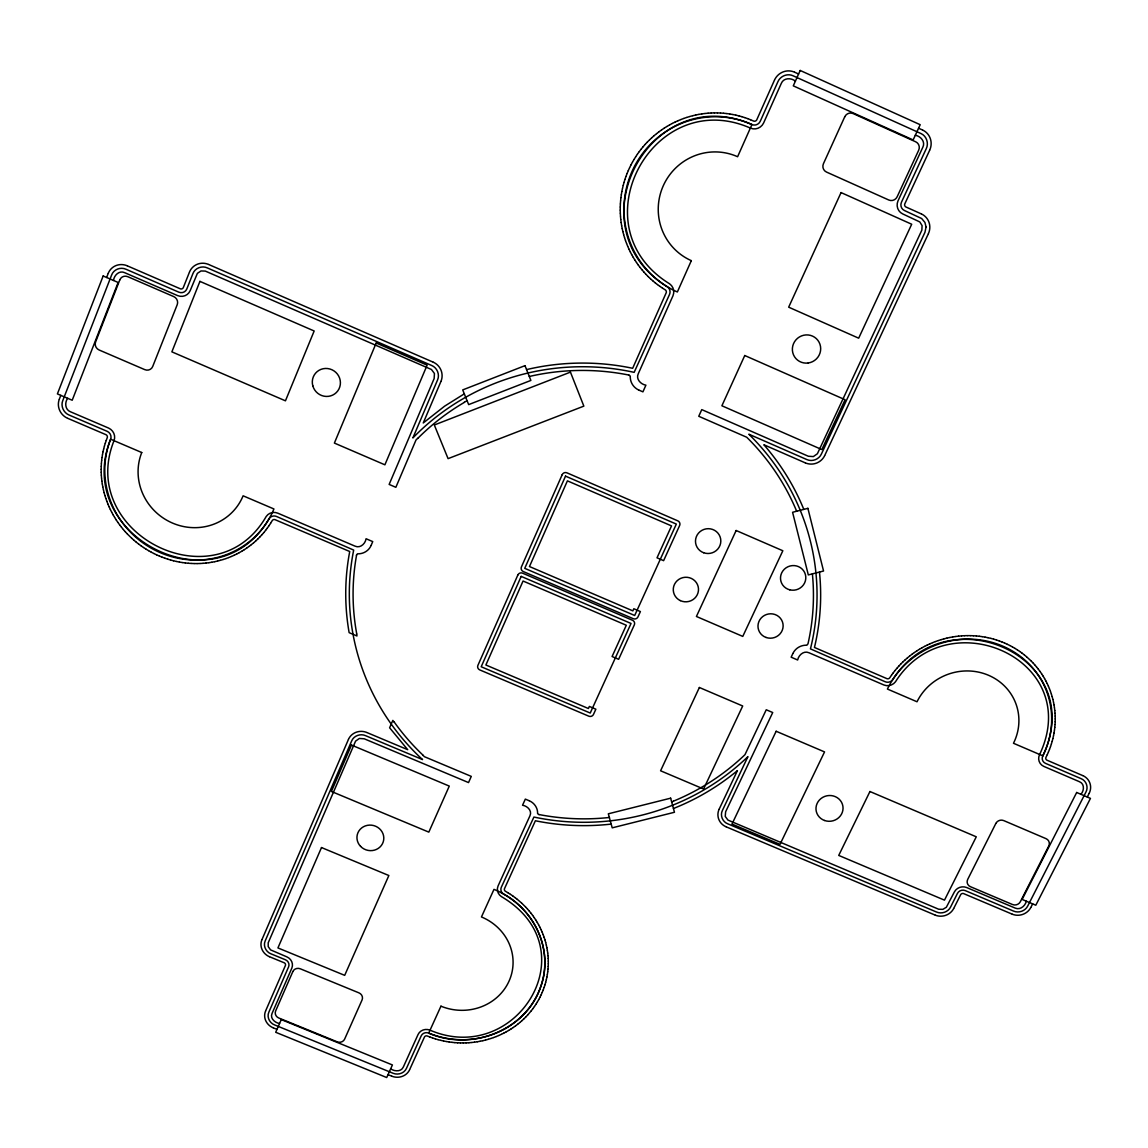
<?xml version="1.0" encoding="UTF-8"?>
<svg xmlns="http://www.w3.org/2000/svg" width="1148" height="1148" viewBox="0 0 1148 1148"><rect width="100%" height="100%" fill="white"/><g stroke="black" fill="none" stroke-linecap="round" stroke-linejoin="round"><path stroke-width="1.5" d="M620.236 210.012L620.25 207.128M1055.184 721.618L1055.227 719.007M101.168 469.188L101.239 466.461M548.199 966.343L548.285 963.861M620.264 206.898L620.365 204.014M1055.055 724.445L1055.184 721.834M101.239 466.246L101.397 463.519M548.012 969.012L548.184 966.544M620.379 203.784L620.594 200.9M1054.811 727.258L1055.041 724.646M101.411 463.304L101.655 460.592M620.609 200.685L620.91 197.8M547.74 971.682L547.998 969.213M1054.481 730.071L1054.797 727.459M101.67 460.377L102 457.665M620.939 197.571L621.326 194.715M547.381 974.322L547.725 971.868M1054.051 732.869L1054.452 730.271M102.043 457.464L102.459 454.766M621.369 194.486L621.843 191.63M546.922 976.962L547.338 974.523M1053.534 735.667L1054.022 733.07M102.502 454.565L103.004 451.896M356.397 555.187L357.487 553.795A9.672 9.371 25.1 0 0 358.133 553.81L358.908 553.781A9.672 9.371 25 0 0 359.554 553.738L360.314 553.637A9.672 9.371 25 0 0 360.946 553.537L361.692 553.365A9.672 9.371 25 0 0 362.309 553.192L363.026 552.963A9.672 9.371 25 0 0 363.629 552.733L364.318 552.418A9.672 9.371 25 0 0 364.892 552.131L365.552 551.758A9.672 9.371 25 0 0 366.083 551.427L366.7 550.983A9.672 9.371 25 0 0 367.202 550.595L367.776 550.107A9.672 9.371 25 0 0 368.235 549.662L368.752 549.117A9.672 9.371 25 0 0 369.154 548.644L369.613 548.041A9.672 9.371 25 0 0 369.972 547.524L370.359 546.893A9.672 9.371 25 0 0 370.675 546.333L371.034 545.601M621.886 191.4L622.474 188.559M546.362 979.574L546.879 977.149M1052.917 738.437L1053.491 735.868M103.047 451.681L103.65 449.026M622.517 188.344L623.192 185.517M545.716 982.171L546.319 979.761M1052.214 741.192L1052.874 738.638M103.707 448.825L104.396 446.199M623.249 185.302L624.01 182.503M544.984 984.74L545.673 982.358M1051.41 743.918L1052.156 741.393M104.454 445.998L105.229 443.386M624.067 182.288L624.914 179.504M544.166 987.294L544.927 984.927M59.222 399.475L58.964 400.279A9.959 9.442 41.7 0 0 58.792 400.896L58.634 401.642A9.959 9.442 41.6 0 0 58.519 402.274L58.433 403.034A9.959 9.442 41.6 0 0 58.39 403.68L58.376 404.455A9.959 9.442 41.6 0 0 58.39 405.115L58.462 405.875A9.945 9.442 41.6 0 0 58.548 406.536L58.677 407.296A9.945 9.442 41.5 0 0 58.835 407.942L59.036 408.688A9.945 9.442 41.5 0 0 59.251 409.319L59.538 410.051A9.945 9.442 41.5 0 0 59.811 410.654L60.155 411.357A9.945 9.442 41.5 0 0 60.485 411.945L60.901 412.606A9.945 9.442 41.4 0 0 61.289 413.165L61.762 413.782A9.945 9.442 41.4 0 0 62.193 414.299L62.738 414.887A9.945 9.442 41.4 0 0 63.212 415.346L63.8 415.877A9.945 9.442 41.4 0 0 64.331 416.308L64.962 416.781A9.945 9.442 41.4 0 0 65.522 417.154L66.197 417.556A9.945 9.442 41.3 0 0 66.785 417.886L67.56 418.259M1050.52 746.63L1051.353 744.119M105.3 443.185L106.161 440.617M624.986 179.289L625.933 176.548M543.262 989.806L544.109 987.467M441.033 381.179L441.334 380.375A9.844 9.686 37.9 0 0 441.521 379.758L441.722 379.012A9.844 9.686 37.9 0 0 441.851 378.366L441.98 377.592A9.844 9.686 38 0 0 442.037 376.946L442.08 376.171A9.844 9.686 38.1 0 0 442.095 375.511L442.052 374.736A9.844 9.686 38.2 0 0 441.994 374.076L441.88 373.301A9.844 9.686 38.2 0 0 441.765 372.655L441.578 371.895A9.844 9.686 38.3 0 0 441.392 371.263L441.133 370.531A9.844 9.686 38.4 0 0 440.875 369.914L440.545 369.197A9.844 9.686 38.5 0 0 440.244 368.623L439.842 367.934A9.844 9.686 38.6 0 0 439.483 367.389L439.01 366.743A9.858 9.686 38.6 0 0 438.593 366.226L438.077 365.638A9.858 9.686 38.7 0 0 437.618 365.164L437.044 364.634A9.858 9.686 38.8 0 0 436.527 364.203L435.91 363.729A9.858 9.686 38.8 0 0 435.35 363.342L434.69 362.94A9.858 9.686 38.9 0 0 434.102 362.61L433.327 362.223M1049.53 749.314L1050.449 746.831M261.887 939.825L261.615 940.528A9.27 8.653 15 0 0 261.443 941.087L261.27 941.762A9.27 8.653 15 0 0 261.156 942.336L261.055 943.01A9.27 8.653 15 0 0 261.012 943.599L260.983 944.287A9.27 8.653 15 0 0 260.983 944.876L261.026 945.565A9.27 8.653 15 0 0 261.098 946.153L261.213 946.842A9.27 8.639 15 0 0 261.342 947.416L261.529 948.09A9.27 8.639 15 0 0 261.715 948.664L261.974 949.31A9.27 8.639 15 0 0 262.218 949.855L262.548 950.501A9.27 8.639 15 0 0 262.835 951.018L263.222 951.62A9.27 8.639 15 0 0 263.581 952.108L264.026 952.682A9.27 8.639 14.9 0 0 264.427 953.141L264.93 953.672A9.27 8.639 14.9 0 0 265.375 954.088L265.92 954.562A9.27 8.639 14.9 0 0 266.408 954.949L266.996 955.38A9.27 8.639 14.9 0 0 267.527 955.71L268.158 956.083A9.27 8.639 14.9 0 0 268.704 956.37L269.436 956.715M265.561 1011.101L265.303 1011.804A9.198 8.524 13.7 0 0 265.116 1012.349L264.958 1013.01A9.198 8.524 13.7 0 0 264.844 1013.569L264.743 1014.244A9.198 8.524 13.7 0 0 264.686 1014.818L264.657 1015.506A9.198 8.524 13.7 0 0 264.671 1016.08L264.714 1016.769A9.198 8.524 13.7 0 0 264.772 1017.343L264.887 1018.018A9.198 8.524 13.6 0 0 265.016 1018.592L265.202 1019.252A9.198 8.524 13.6 0 0 265.389 1019.811L265.647 1020.457A9.198 8.524 13.6 0 0 265.891 1021.003L266.207 1021.62A9.198 8.524 13.6 0 0 266.508 1022.136L266.881 1022.725A9.198 8.524 13.6 0 0 267.24 1023.212L267.685 1023.772A9.198 8.524 13.6 0 0 268.072 1024.231L268.575 1024.748A9.198 8.524 13.6 0 0 269.019 1025.164L269.565 1025.638A9.198 8.524 13.6 0 0 270.038 1026.011L270.627 1026.427A9.198 8.524 13.5 0 0 271.158 1026.757L271.775 1027.13A9.198 8.524 13.5 0 0 272.334 1027.417L273.052 1027.747M106.233 440.416L107.295 437.56A2.468 2.353 39.5 0 0 106.047 434.719L67.861 418.389M626.004 176.333L627.038 173.621M59.337 399.174L60.815 395.371M106.621 277.472L108.142 273.568M67.66 398.284C64.532 402.575 65.063 409.75 70.502 411.788L108.601 428.075A9.902 9.428 39.5 0 1 114.083 440.516C76.629 533.289 215.537 604.25 266.207 516.471A9.729 9.385 30.5 0 1 277.73 513.142L354.933 546.104C360.07 548.601 365.365 543.851 366.069 538.742L372.741 541.598L371.163 545.314M113.523 280.471C114.039 275.19 119.421 270.067 124.745 272.707L177.653 295.624A10.074 9.686 48.7 0 0 190.181 290.645L197.384 273.353L201.015 270.957L205.305 271.086L431.461 369.498L434.432 373.502L434.159 378.524L389.143 484.427L395.859 487.312L415.992 440.028L417.657 438.321M189.42 272.234L183.264 287.703A2.511 2.411 48.7 0 1 180.408 288.851L127.371 265.862M542.258 992.288L543.191 989.992M1048.454 751.969L1049.459 749.5M929.765 149.986L930.11 149.14A10.318 9.959 -57.7 0 0 930.339 148.494L930.583 147.705A10.318 9.959 -57.7 0 0 930.741 147.03L930.913 146.227A10.318 9.959 -57.8 0 0 931.014 145.538L931.085 144.734A10.318 9.959 -57.8 0 0 931.128 144.045L931.128 143.227A10.318 9.959 -57.8 0 0 931.1 142.539L931.028 141.735A10.318 9.959 -57.9 0 0 930.928 141.046L930.77 140.257A10.318 9.959 -57.9 0 0 930.612 139.597L930.382 138.822A10.318 9.959 -57.9 0 0 930.153 138.176L929.851 137.43A10.318 9.959 -58 0 0 929.564 136.813L929.191 136.11A10.318 9.959 -58 0 0 928.847 135.521L928.402 134.861A10.318 9.959 -58.1 0 0 928 134.316L927.484 133.699A10.318 9.959 -58.1 0 0 927.039 133.211L926.465 132.651A10.318 9.959 -58.1 0 0 925.962 132.192L925.345 131.704A10.318 9.959 -58.2 0 0 924.8 131.303L924.14 130.872A10.318 9.959 -58.2 0 0 923.552 130.528L922.777 130.126M928.459 233.532L928.789 232.714A10.174 9.844 -51.5 0 0 929.019 232.068L929.263 231.293A10.174 9.844 -51.5 0 0 929.421 230.633L929.579 229.844A10.174 9.844 -51.6 0 0 929.679 229.169L929.765 228.366A10.174 9.858 -51.6 0 0 929.794 227.691L929.808 226.888A10.174 9.858 -51.7 0 0 929.765 226.213L929.693 225.424A10.174 9.858 -51.7 0 0 929.607 224.75L929.45 223.975A10.174 9.858 -51.7 0 0 929.292 223.315L929.062 222.554A10.174 9.858 -51.8 0 0 928.832 221.923L928.531 221.191A10.174 9.858 -51.8 0 0 928.244 220.588L927.871 219.885A10.188 9.858 -51.9 0 0 927.527 219.311L927.096 218.665A10.188 9.858 -51.9 0 0 926.694 218.12L926.192 217.517A10.188 9.858 -51.9 0 0 925.733 217.029L925.173 216.47A10.188 9.858 -52 0 0 924.671 216.039L924.068 215.537A10.188 9.858 -52 0 0 923.523 215.15L922.863 214.719A10.188 9.858 -52.1 0 0 922.289 214.389L921.514 214.002M719.079 809.354L718.777 810.086A9.399 8.94 -5.8 0 0 718.576 810.66L718.375 811.349A9.399 8.94 -5.8 0 0 718.232 811.937L718.088 812.64A9.399 8.94 -5.8 0 0 718.017 813.243L717.945 813.961A9.399 8.94 -5.8 0 0 717.931 814.563L717.945 815.267A9.399 8.94 -5.7 0 0 717.988 815.869L718.074 816.587A9.399 8.94 -5.7 0 0 718.174 817.175L718.332 817.878A9.399 8.94 -5.7 0 0 718.49 818.452L718.72 819.127A9.399 8.94 -5.7 0 0 718.949 819.686L719.251 820.346A9.399 8.94 -5.8 0 0 719.523 820.877L719.882 821.509A9.399 8.94 -5.8 0 0 720.226 822.011L720.643 822.599A9.399 8.94 -5.8 0 0 721.03 823.073L721.518 823.604A9.399 8.94 -5.8 0 0 721.949 824.049L722.494 824.537A9.399 8.94 -5.8 0 0 722.967 824.924L723.556 825.369A9.399 8.94 -5.8 0 0 724.072 825.713L724.689 826.086A9.399 8.94 -5.8 0 0 725.249 826.388L725.966 826.732M627.124 173.405L628.229 170.722M440.918 381.48L423.239 422.981L444.62 406.162L464.309 393.836M261.988 939.552L348.389 739.556M265.662 1010.828L285.45 965.396A2.31 2.152 14.2 0 0 284.302 962.828L269.723 956.829M541.182 994.742L542.186 992.475M774.412 80.26L756.719 119.923A2.569 2.511 -69.8 0 1 753.734 121.114L750.763 119.851M1047.306 754.58L1048.382 752.155M108.271 273.267L108.615 272.492A10.117 9.658 48.8 0 1 108.917 271.904L109.304 271.229A10.117 9.658 48.8 0 1 109.648 270.684L110.108 270.053A10.117 9.658 48.9 0 1 110.509 269.55L111.026 268.976A10.117 9.658 48.9 0 1 111.485 268.503L112.059 267.986A10.117 9.658 48.9 0 1 112.561 267.57L113.178 267.111A10.117 9.658 48.9 0 1 113.724 266.752L114.384 266.365A10.117 9.658 49 0 1 114.972 266.063L115.661 265.733A10.117 9.658 49 0 1 116.278 265.489L117.01 265.231A10.117 9.658 49 0 1 117.641 265.059L118.402 264.887A10.117 9.658 49 0 1 119.048 264.757L119.823 264.657A10.117 9.658 49 0 1 120.483 264.614L121.272 264.585A10.117 9.658 49 0 1 121.932 264.6L122.721 264.657A10.117 9.658 49 0 1 123.396 264.743L124.171 264.872A10.117 9.658 49 0 1 124.831 265.016L125.591 265.217A10.117 9.658 49 0 1 126.237 265.432L127.055 265.733M1089.222 793.196L1089.552 792.464A9.543 8.926 -20.9 0 0 1089.782 791.89L1090.012 791.202A9.543 8.926 -20.9 0 0 1090.184 790.599L1090.342 789.896A9.543 8.926 -21 0 0 1090.457 789.293L1090.543 788.576A9.543 8.926 -21 0 0 1090.586 787.973L1090.6 787.255A9.543 8.926 -21 0 0 1090.586 786.638L1090.528 785.935A9.543 8.926 -21 0 0 1090.442 785.332L1090.313 784.629A9.543 8.94 -21 0 0 1090.17 784.041L1089.954 783.352A9.543 8.94 -21 0 0 1089.753 782.793L1089.481 782.132A9.543 8.94 -21 0 0 1089.222 781.587L1088.878 780.956A9.543 8.94 -21 0 0 1088.562 780.453L1088.146 779.865A9.543 8.94 -21 0 0 1087.773 779.377L1087.314 778.832A9.543 8.94 -21 0 0 1086.883 778.401L1086.367 777.899A9.543 8.94 -21 0 0 1085.893 777.497L1085.319 777.053A9.543 8.94 -21 0 0 1084.817 776.708L1084.2 776.321A9.543 8.94 -21 0 0 1083.655 776.019L1082.937 775.675M409.649 1069.635L424.502 1036.931A2.296 2.124 8.1 0 1 427.185 1035.955L429.926 1037.031M189.549 271.918L189.908 271.143A10.088 9.701 49.6 0 1 190.209 270.555L190.597 269.895A10.088 9.701 49.7 0 1 190.955 269.335L191.415 268.718A10.088 9.701 49.7 0 1 191.831 268.202L192.347 267.627A10.088 9.701 49.7 0 1 192.807 267.168L193.381 266.637A10.088 9.701 49.7 0 1 193.883 266.221L194.514 265.762A10.088 9.701 49.8 0 1 195.06 265.403L195.734 265.016A10.088 9.701 49.8 0 1 196.308 264.714L197.011 264.384A10.088 9.701 49.8 0 1 197.628 264.14L198.36 263.882A10.088 9.701 49.8 0 1 198.991 263.71L199.752 263.523A10.088 9.701 49.8 0 1 200.412 263.409L201.187 263.308A10.088 9.701 49.8 0 1 201.847 263.265L202.636 263.236A10.088 9.701 49.9 0 1 203.296 263.251L204.086 263.308A10.088 9.701 49.9 0 1 204.746 263.38L205.535 263.523A10.088 9.701 49.9 0 1 206.195 263.667L206.956 263.868A10.088 9.701 49.9 0 1 207.601 264.083L208.419 264.384M628.329 170.521L629.52 167.866M929.636 150.302L904.768 203.957A2.554 2.468 -53.9 0 0 905.829 206.941L921.213 213.858M824.766 455.412L928.316 233.848M719.208 809.082L737.418 770.624C718.261 786.509 696.578 799.338 673.446 808.508M792.866 653.556L791.144 657.187L797.645 659.985C798.621 654.991 803.916 650.356 809.039 652.781L883.888 684.983A9.6 9.184 -17.9 0 0 895.483 681.769C947.746 598.998 1084.63 659.827 1039.543 754.667A9.557 8.997 -21 0 0 1043.79 766.39L1079.45 781.716C1084.702 783.682 1084.229 790.714 1080.928 794.287M1047.206 754.767L1045.914 757.465A2.382 2.239 -21 0 0 1046.89 760.148L1082.65 775.546M540.005 997.167L541.095 994.929M629.621 167.665L630.912 165.054M348.504 739.283L348.863 738.566A9.457 9.026 16.2 0 1 349.164 738.035L349.552 737.432A9.457 9.026 16.2 0 1 349.896 736.93L350.341 736.356A9.471 9.026 16.2 0 1 350.743 735.897L351.245 735.366A9.471 9.026 16.2 0 1 351.704 734.935L352.249 734.462A9.471 9.026 16.2 0 1 352.752 734.089L353.354 733.672A9.471 9.026 16.2 0 1 353.885 733.342L354.517 732.984A9.471 9.026 16.1 0 1 355.091 732.711L355.765 732.41A9.471 9.026 16.1 0 1 356.354 732.194L357.057 731.965A9.471 9.026 16.1 0 1 357.674 731.807L358.406 731.649A9.471 9.026 16.1 0 1 359.023 731.534L359.769 731.448A9.471 9.026 16.1 0 1 360.4 731.405L361.161 731.376A9.471 9.026 16 0 1 361.792 731.391L362.538 731.448A9.471 9.026 16 0 1 363.184 731.52L363.93 731.649A9.471 9.026 16 0 1 364.547 731.778L365.279 731.965A9.471 9.026 16 0 1 365.896 732.166L366.671 732.453M953.801 908.283L960.733 894.565A2.339 2.196 -14.3 0 1 963.516 893.56L1012.034 914.095M774.57 79.944L774.972 79.14A10.361 10.059 -69.5 0 1 775.316 78.538L775.761 77.834A10.361 10.059 -69.5 0 1 776.163 77.26L776.665 76.6A10.361 10.059 -69.5 0 1 777.11 76.084L777.684 75.481A10.361 10.059 -69.5 0 1 778.172 74.993L778.789 74.448A10.361 10.059 -69.5 0 1 779.334 74.017L780.009 73.544A10.361 10.059 -69.5 0 1 780.583 73.171L781.3 72.755A10.361 10.059 -69.5 0 1 781.903 72.439L782.649 72.094A10.361 10.059 -69.5 0 1 783.295 71.85L784.055 71.578A10.361 10.059 -69.4 0 1 784.715 71.391L785.505 71.205A10.361 10.059 -69.4 0 1 786.179 71.09L786.983 70.975A10.361 10.059 -69.4 0 1 787.672 70.918L788.475 70.903A10.375 10.059 -69.3 0 1 789.15 70.918L789.953 70.975A10.375 10.059 -69.3 0 1 790.628 71.047L791.431 71.19A10.375 10.059 -69.2 0 1 792.091 71.334L792.866 71.549A10.375 10.059 -69.2 0 1 793.512 71.779L794.33 72.094M1026.355 901.209C1025.207 906.016 1020.098 910.335 1015.119 908.068L966.63 887.519A9.385 8.782 -14.3 0 0 954.375 891.939L946.339 907.264L942.867 909.345L938.705 909.245L727.961 820.088L725.235 816.415L725.622 811.808L772.719 712.535L766.247 709.765L744.98 754.652L743.316 756.259A230.188 224.176 3 0 1 673.46 801.16M1030.89 907.336L1032.655 903.878M1087.285 797.028L1089.093 793.483M409.52 1069.893L409.176 1070.553A9.141 8.467 8.7 0 1 408.889 1071.041L408.501 1071.615A9.141 8.467 8.7 0 1 408.157 1072.089L407.727 1072.619A9.141 8.467 8.7 0 1 407.339 1073.05L406.851 1073.538A9.141 8.467 8.7 0 1 406.406 1073.925L405.875 1074.37A9.141 8.467 8.7 0 1 405.387 1074.729L404.814 1075.116A9.141 8.467 8.7 0 1 404.297 1075.418L403.666 1075.748A9.141 8.467 8.8 0 1 403.135 1076.006L402.474 1076.279A9.141 8.467 8.8 0 1 401.9 1076.48L401.212 1076.695A9.141 8.467 8.8 0 1 400.623 1076.853L399.92 1076.996A9.141 8.467 8.8 0 1 399.317 1077.097L398.6 1077.183A9.141 8.452 8.8 0 1 397.983 1077.211L397.265 1077.24A9.141 8.452 8.8 0 1 396.648 1077.226L395.916 1077.168A9.141 8.452 8.8 0 1 395.299 1077.097L394.582 1076.982A9.141 8.452 8.9 0 1 393.979 1076.853L393.276 1076.68A9.141 8.452 8.9 0 1 392.688 1076.494L391.942 1076.236M824.608 455.699L824.221 456.459A9.801 9.571 -28.3 0 1 823.877 457.019L823.46 457.665A9.801 9.571 -28.3 0 1 823.073 458.196L822.571 458.813A9.801 9.571 -28.2 0 1 822.14 459.3L821.595 459.86A9.801 9.571 -28.2 0 1 821.107 460.305L820.504 460.807A9.801 9.571 -28.1 0 1 819.988 461.209L819.342 461.654A9.801 9.571 -28.1 0 1 818.782 461.998L818.094 462.371A9.801 9.571 -28 0 1 817.505 462.673L816.788 462.988A9.801 9.571 -28 0 1 816.171 463.218L815.424 463.462A9.801 9.571 -27.9 0 1 814.793 463.634L814.032 463.806A9.801 9.571 -27.9 0 1 813.387 463.921L812.612 464.007A9.801 9.571 -27.9 0 1 811.952 464.065L811.177 464.079A9.801 9.571 -27.8 0 1 810.517 464.065L809.742 464.007A9.801 9.571 -27.8 0 1 809.096 463.936L808.335 463.806A9.801 9.571 -27.8 0 1 807.69 463.663L806.944 463.462A9.801 9.571 -27.8 0 1 806.327 463.261L805.537 462.96M538.756 999.535L539.919 997.339M631.013 164.853L632.39 162.298M793.01 653.269L793.397 652.552A9.571 9.213 -14.1 0 1 793.727 652.007L794.143 651.375A9.571 9.213 -14.1 0 1 794.516 650.873L795.004 650.285A9.571 9.213 -14.2 0 1 795.42 649.811L795.966 649.28A9.571 9.213 -14.2 0 1 796.439 648.85L797.013 648.362A9.571 9.213 -14.2 0 1 797.53 647.974L798.161 647.558A9.571 9.213 -14.3 0 1 798.721 647.214L799.381 646.855A9.571 9.227 -14.3 0 1 799.969 646.568L800.673 646.267A9.571 9.227 -14.3 0 1 801.275 646.051L802.007 645.807A9.586 9.227 -14.4 0 1 802.624 645.65L803.37 645.477A9.586 9.227 -14.4 0 1 804.016 645.377L804.777 645.276A9.586 9.227 -14.4 0 1 805.422 645.233L806.183 645.219A9.586 9.227 -14.5 0 1 806.829 645.233L807.977 643.856A230.188 224.176 3 0 0 812.382 573.871M953.658 908.556L953.27 909.245A9.371 8.753 -13.5 0 1 952.94 909.761L952.524 910.35A9.371 8.753 -13.5 0 1 952.151 910.838L951.678 911.383A9.371 8.753 -13.5 0 1 951.247 911.842L950.716 912.344A9.371 8.753 -13.4 0 1 950.257 912.746L949.669 913.205A9.371 8.753 -13.4 0 1 949.166 913.578L948.549 913.98A9.371 8.753 -13.4 0 1 948.004 914.296L947.344 914.64A9.371 8.753 -13.4 0 1 946.77 914.913L946.081 915.186A9.371 8.753 -13.4 0 1 945.493 915.401L944.775 915.63A9.371 8.753 -13.3 0 1 944.173 915.788L943.441 915.932A9.371 8.753 -13.3 0 1 942.809 916.032L942.077 916.118A9.371 8.753 -13.3 0 1 941.446 916.161L940.7 916.19A9.371 8.753 -13.3 0 1 940.069 916.176L939.337 916.118A9.371 8.753 -13.3 0 1 938.705 916.047L937.988 915.932A9.371 8.753 -13.3 0 1 937.371 915.803L936.668 915.616A9.371 8.753 -13.2 0 1 936.065 915.43L935.319 915.157M537.422 1001.874L538.656 999.707M1030.732 907.609L1030.344 908.298A9.399 8.753 -16 0 1 1030.014 908.814L1029.584 909.403A9.399 8.753 -16 0 1 1029.211 909.89L1028.723 910.45A9.399 8.739 -16 0 1 1028.292 910.895L1027.761 911.397A9.399 8.739 -16 0 1 1027.288 911.813L1026.714 912.273A9.399 8.739 -16 0 1 1026.197 912.631L1025.566 913.033A9.385 8.739 -16 0 1 1025.035 913.349L1024.36 913.708A9.385 8.739 -15.9 0 1 1023.786 913.966L1023.098 914.253A9.385 8.739 -15.9 0 1 1022.509 914.468L1021.792 914.683A9.385 8.739 -15.9 0 1 1021.175 914.841L1020.443 914.999A9.385 8.739 -15.9 0 1 1019.826 915.1L1019.08 915.186A9.385 8.739 -15.9 0 1 1018.448 915.229L1017.702 915.243A9.385 8.739 -15.9 0 1 1017.071 915.229L1016.339 915.186A9.385 8.739 -15.8 0 1 1015.707 915.114L1014.99 914.985A9.385 8.739 -15.8 0 1 1014.373 914.856L1013.67 914.669A9.385 8.739 -15.8 0 1 1013.081 914.482L1012.321 914.21M632.505 162.098L633.954 159.572M270.67 523.158L272.291 520.503A2.425 2.339 30.5 0 1 274.975 519.642L349.724 551.514C344.615 578.233 344.414 605.886 349.136 632.663L356.985 635.992L356.598 633.969M536.001 1004.17L537.321 1002.046M634.069 159.385L635.605 156.917M269.091 525.583L270.569 523.345M635.734 156.716L637.341 154.306M534.509 1006.409L535.901 1004.328M891.465 675.268L889.7 677.851A2.396 2.296 -17.9 0 1 887.002 678.683L814.449 647.458C820.375 622.847 822.068 597.233 819.471 572.063M267.427 527.951L268.976 525.755M637.47 154.119L639.163 151.751M532.945 1008.604L534.394 1006.581M891.594 675.081L893.187 672.9M265.69 530.261L267.297 528.123M639.307 151.565L641.072 149.254M531.294 1010.757L532.816 1008.762M893.316 672.728L894.981 670.59M263.868 532.514L265.561 530.433M641.215 149.082L643.052 146.829M531.165 1010.914L527.779 1014.889M895.11 670.432L896.846 668.351M261.974 534.695L263.724 532.672M643.196 146.657L645.119 144.461M896.99 668.179L898.798 666.156M260.008 536.819L261.83 534.853M645.262 144.289L647.242 142.165M525.913 1016.87L527.649 1015.033M898.941 665.998L900.821 664.018M647.4 142.008L649.452 139.941M257.97 538.871L259.864 536.963M523.976 1018.778L525.77 1017.013M900.965 663.86L902.902 661.951M649.625 139.783L651.734 137.789M255.861 540.851L257.812 539.015M903.06 661.793L905.069 659.942M521.981 1020.644L523.832 1018.922M651.906 137.631L654.087 135.708M253.679 542.76L255.703 540.995M905.227 659.799L907.293 657.991M519.915 1022.438L521.838 1020.773M654.26 135.564L656.498 133.713M251.441 544.597L253.521 542.889M907.451 657.861L909.575 656.125M517.791 1024.174L519.771 1022.567M656.685 133.57L658.981 131.805M909.747 655.996L911.928 654.317M249.145 546.362L251.283 544.726M515.61 1025.838L517.633 1024.289M659.167 131.661L661.521 129.968M912.1 654.188L914.325 652.595M246.777 548.041L248.972 546.477M513.371 1027.431L515.452 1025.953M661.707 129.839L664.118 128.217M914.511 652.466L916.793 650.945M244.366 549.648L246.605 548.156M511.075 1028.952L513.199 1027.546M664.305 128.088L666.773 126.553M916.979 650.816L919.304 649.366M241.898 551.169L244.194 549.763M508.722 1030.402L510.903 1029.053M666.959 126.438L669.471 124.974M919.491 649.251L921.873 647.859M506.325 1031.779L508.55 1030.502M464.28 402.288L467.078 400.695M239.372 552.604L241.711 551.27M922.059 647.759L924.484 646.439M669.671 124.859L672.226 123.496M503.886 1033.085L506.153 1031.88M236.804 553.967L239.186 552.719M924.685 646.338L927.139 645.104M672.427 123.381L675.024 122.09M501.389 1034.319L503.699 1033.171M234.178 555.245L236.617 554.068M927.34 645.018L929.851 643.856M675.225 122.004L677.865 120.798M498.863 1035.467L501.217 1034.405M231.523 556.421L233.991 555.331M930.038 643.77L932.578 642.679M678.081 120.712L680.75 119.593M496.295 1036.529L498.677 1035.539M228.825 557.526L231.322 556.507M671.666 801.95L673.374 801.261M932.779 642.607L935.362 641.603M680.965 119.507L683.677 118.488M493.683 1037.519L496.094 1036.615M226.084 558.531L228.624 557.598M935.563 641.531L938.174 640.613M491.043 1038.438L493.496 1037.591M683.892 118.402L686.633 117.469M223.3 559.463L225.883 558.602M938.375 640.541L941.001 639.694M488.359 1039.27L490.842 1038.495M686.848 117.397L689.604 116.565M220.502 560.281L223.099 559.521M941.216 639.637L943.871 638.876M485.661 1040.016L488.173 1039.327M689.833 116.493L692.617 115.747M217.661 561.028L220.287 560.339M944.087 638.819L946.756 638.159M482.935 1040.676L485.461 1040.059M692.847 115.69L695.659 115.03M526.573 369.599C561.257 361.376 597.778 360.917 632.663 368.293L666.227 292.711A2.483 2.468 -57.3 0 0 665.338 289.927L662.568 288.177M529.314 376.487L532.485 375.769A230.188 224.176 3 0 1 628.86 375.052M214.805 561.673L217.46 561.071M946.971 638.101L949.669 637.513M480.18 1041.25L482.734 1040.719M695.875 114.987L698.716 114.427M211.906 562.219L214.59 561.716M949.884 637.47L952.596 636.968M477.41 1041.753L479.979 1041.293M698.945 114.384L701.787 113.91M209.008 562.678L211.706 562.262M952.811 636.939L955.538 636.523M474.626 1042.169L477.209 1041.781M702.016 113.882L704.872 113.508M206.08 563.051L208.793 562.707M955.753 636.48L958.494 636.15M611.181 824.092C585.939 826.947 560.267 825.828 535.384 820.763L504.46 888.739A2.325 2.196 6 0 0 505.335 891.207L507.961 892.771M471.828 1042.484L474.425 1042.183M705.102 113.48L707.972 113.207M203.153 563.324L205.865 563.065M958.709 636.136L961.45 635.892M469.015 1042.728L471.627 1042.513M708.201 113.178L711.086 113.006M200.197 563.496L202.938 563.338M961.665 635.877L964.406 635.719M466.188 1042.886L468.815 1042.743M711.301 112.992L714.185 112.906M197.241 563.582L199.982 563.51M964.636 635.705L967.377 635.633M463.361 1042.944L465.988 1042.886M714.415 112.906L717.299 112.906M194.285 563.568L197.026 563.582M967.592 635.633L970.347 635.648M460.535 1042.929L463.161 1042.944M717.529 112.92L720.399 113.021M191.314 563.453L194.069 563.553M970.562 635.662L973.303 635.762M457.708 1042.829L460.334 1042.929M454.881 1042.628L457.507 1042.815M720.628 113.035L723.498 113.236M188.358 563.252L191.099 563.438M973.518 635.777L976.245 635.963M452.068 1042.355L454.68 1042.614M976.46 635.978L979.187 636.25M185.402 562.951L188.143 563.238M723.728 113.265L726.598 113.552M449.255 1041.997L451.867 1042.327M979.402 636.279L982.1 636.638M182.446 562.563L185.187 562.922M726.813 113.58L729.669 113.982M446.472 1041.537L449.055 1041.968M982.315 636.681L985.013 637.126M179.504 562.075L182.231 562.534M729.898 114.011L732.725 114.499M443.688 1041.006L446.256 1041.509M176.577 561.501L179.289 562.032M985.228 637.169L987.897 637.7M538.986 814.65L537.594 813.602A9.385 8.94 5.5 0 0 537.594 812.999L537.565 812.282A9.385 8.94 5.5 0 0 537.522 811.679L537.422 810.976A9.385 8.94 5.5 0 0 537.307 810.373L537.135 809.684A9.385 8.94 5.5 0 0 536.963 809.096L536.719 808.422A9.385 8.94 5.5 0 0 536.489 807.862L536.173 807.202A9.385 8.94 5.5 0 0 535.886 806.671L535.513 806.04A9.385 8.94 5.5 0 0 535.169 805.537L534.724 804.949A9.385 8.94 5.6 0 0 534.337 804.475L533.834 803.93A9.385 8.94 5.6 0 0 533.404 803.5L532.859 803.012A9.385 8.94 5.6 0 0 532.371 802.61L531.768 802.179A9.385 8.94 5.6 0 0 531.251 801.821L530.62 801.447A9.385 8.94 5.6 0 0 530.06 801.146L529.328 800.802M732.955 114.542L735.768 115.13M628.817 374.98L630.281 376.114A9.815 9.744 -18.9 0 0 630.266 376.774L630.281 377.563A9.815 9.744 -18.8 0 0 630.338 378.209L630.424 378.984A9.815 9.744 -18.7 0 0 630.539 379.629L630.711 380.39A9.815 9.744 -18.6 0 0 630.883 381.021L631.142 381.767A9.815 9.744 -18.5 0 0 631.371 382.37L631.687 383.088A9.801 9.744 -18.4 0 0 631.988 383.676L632.376 384.35A9.801 9.744 -18.4 0 0 632.72 384.896L633.179 385.527A9.801 9.744 -18.4 0 0 633.581 386.044L634.098 386.632A9.801 9.744 -18.4 0 0 634.543 387.106L635.117 387.637A9.801 9.744 -18.4 0 0 635.619 388.067L636.236 388.541A9.801 9.744 -18.4 0 0 636.767 388.928L637.427 389.33A9.801 9.744 -18.5 0 0 638.001 389.66L638.776 390.033M440.918 1040.389L443.487 1040.963M173.678 560.827L176.376 561.458M988.098 637.743L990.753 638.36M735.997 115.173L738.781 115.862M438.177 1039.686L440.717 1040.346M170.779 560.066L173.463 560.769M990.954 638.417L993.58 639.12M739.011 115.905L741.78 116.68M435.465 1038.911L437.991 1039.643M167.909 559.205L170.578 560.009M993.781 639.178L996.378 639.967M741.995 116.752L744.736 117.613M432.782 1038.05L435.264 1038.854M165.068 558.258L167.708 559.148M996.579 640.039L999.147 640.9M744.952 117.684L747.664 118.631M430.113 1037.103L432.581 1037.979M162.255 557.225L164.867 558.186M999.348 640.971L1001.874 641.933M747.879 118.718L750.548 119.765M159.486 556.106L162.055 557.153M273.339 1027.876L276.998 1029.354M388.038 1074.643L391.655 1076.121M279.552 1023.499C275.003 1022.854 269.766 1018.362 272.062 1013.411L291.85 968.08A9.256 8.624 14.2 0 0 286.842 956.858L270.541 949.87L268.202 946.583L268.202 942.809L355.579 741.134L359.381 738.451L364.246 738.795L468.528 782.577L471.283 776.392L424.502 756.733L422.794 755.154M390.65 1068.831C394.453 1071.514 401.197 1071.988 403.335 1067.009L418.13 1034.377A9.17 8.524 8.1 0 1 429.897 1030.115C516.413 1067.296 590.302 948.908 501.432 896.631A9.313 8.811 6 0 1 498.045 886.012L529.946 815.798C532.414 810.804 527.319 805.882 522.541 805.25L525.325 799.108L529.041 800.673M1002.075 642.005L1004.557 643.038M366.973 732.567L407.712 749.687L389.617 727.775L392.846 720.37L394.037 722.063M726.254 826.861L935.032 915.042M208.721 264.514L433.026 362.094M639.063 390.176L642.923 391.855L645.908 385.168C640.742 384.365 635.676 378.998 638.288 373.703L672.986 295.754A9.945 9.873 -57.3 0 0 669.585 283.8C576.554 226.515 653.011 85.081 750.534 128.145A10.289 10.031 -69.8 0 0 763.621 122.965L781.286 83.417C783.51 77.705 791.144 77.605 795.406 81.121M805.236 462.845L763.851 444.735C780.597 463.892 794.201 485.819 803.801 509.382M156.731 554.9L159.285 556.019M794.646 72.224L798.592 74.003M918.558 128.217L922.475 129.982M915.315 135.263C920.696 136.124 925.618 141.807 922.834 147.217L898.009 200.857A10.217 9.887 -53.9 0 0 902.658 213.901L919.835 221.951L922.088 225.625L921.858 230.117L817.39 453.747L813.344 456.588L808.321 456.244L701.772 409.621L698.759 416.279L746.717 437.245L748.424 438.938A230.188 224.176 3 0 1 795.937 509.497L796.655 511.233M1004.758 643.124L1007.212 644.229M154.019 553.594L156.53 554.8M1007.399 644.329L1009.81 645.506M151.349 552.217L153.832 553.494M1009.996 645.606L1012.364 646.869M148.723 550.753L151.163 552.116M1012.536 646.984L1014.861 648.319M146.155 549.203L148.537 550.638M1015.033 648.433L1017.3 649.84M508.134 892.871L510.358 894.292M143.615 547.582L145.968 549.088M1017.472 649.955L1019.697 651.447M660.043 286.469L662.382 288.048M510.53 894.407L512.711 895.885M141.132 545.874L143.443 547.467M1019.869 651.562L1022.021 653.126M657.574 284.661L659.856 286.34M512.869 896.014L514.993 897.564M138.707 544.095L140.96 545.745M1022.194 653.255L1024.289 654.877M655.164 282.795L657.402 284.532M515.151 897.679L517.217 899.286M136.339 542.243L138.535 543.965M1024.447 655.006L1026.484 656.699M517.375 899.415L521.493 902.959M652.825 280.829L654.991 282.652M134.029 540.306L136.167 542.1M1026.642 656.843L1030.689 660.559M650.543 278.806L652.652 280.686M131.776 538.312L133.871 540.163M521.637 903.103L525.497 906.877M131.618 538.168L127.471 534.107M648.319 276.697L650.371 278.648M1030.847 660.703L1032.698 662.583M646.181 274.516L648.161 276.539M125.419 531.897L127.328 533.949M525.641 907.035L527.406 908.929M644.1 272.263L646.023 274.358M1032.827 662.74L1034.621 664.678M123.439 529.644L125.275 531.739M527.535 909.087L529.228 911.038M642.105 269.938L643.956 272.09M1034.75 664.836L1036.457 666.845M121.53 527.319L123.31 529.472M529.357 911.196L530.979 913.191M640.182 267.556L641.962 269.766M1036.587 667.002L1038.237 669.054M119.708 524.937L121.401 527.147M531.108 913.349L532.658 915.401M638.331 265.116L640.039 267.384M1038.352 669.212L1039.916 671.322M117.943 522.498L119.579 524.765M532.772 915.573L534.25 917.668M636.566 262.605L638.202 264.93M1040.045 671.494L1041.537 673.646M116.264 520.015L117.828 522.326M534.365 917.826L535.772 919.964M634.887 260.036L636.437 262.418M1041.652 673.819L1043.058 676.029M114.671 517.475L116.149 519.829M535.886 920.136L537.221 922.318M633.28 257.41L634.758 259.85M1043.173 676.201L1044.508 678.454M113.15 514.892L114.556 517.289M631.773 254.727L633.165 257.209M537.321 922.49L538.57 924.714M1044.608 678.626L1045.857 680.922M111.729 512.252L113.049 514.691M630.338 252L631.658 254.54M538.67 924.886L539.847 927.139M1045.957 681.108L1047.134 683.433M110.38 509.583L111.629 512.065M629.004 249.231L630.238 251.799M539.933 927.311L541.038 929.607M109.117 506.871L110.28 509.382M1047.22 683.62L1048.311 685.987M627.755 246.418L628.917 249.03M541.11 929.78L542.129 932.104M107.941 504.13L109.031 506.67M1048.397 686.174L1049.401 688.585M626.607 243.548L627.669 246.203M542.215 932.291L543.148 934.63M106.864 501.346L107.869 503.929M1049.473 688.771L1050.406 691.211M625.531 240.649L626.521 243.347M543.219 934.816L544.066 937.184M105.874 498.533L106.793 501.145M1050.477 691.412L1051.31 693.88M624.569 237.722L625.459 240.449M544.138 937.371L544.913 939.767M104.985 495.692L105.803 498.332M1051.367 694.066L1052.128 696.563M623.694 234.752L624.498 237.507M544.97 939.954L545.659 942.379M104.167 492.822L104.913 495.491M1052.185 696.764L1052.845 699.29M622.919 231.752L623.637 234.536M545.702 942.565L546.304 945.005M103.463 489.938L104.124 492.621M1052.903 699.491L1053.477 702.031M622.23 228.739L622.862 231.537M546.348 945.191L546.864 947.645M102.846 487.039L103.42 489.737M1053.52 702.232L1054.007 704.786M621.656 225.697L622.187 228.509M102.33 484.126L102.803 486.824M546.907 947.832L547.338 950.3M621.168 222.626L621.613 225.467M1054.036 704.987L1054.438 707.57M101.899 481.184L102.287 483.911M547.366 950.487L547.711 952.955M620.781 219.541L621.14 222.411M1054.467 707.771L1054.782 710.368M101.569 478.242L101.871 480.969M547.74 953.156L547.998 955.638M620.508 216.455L620.767 219.325M1054.811 710.569L1055.026 713.166M101.34 475.301L101.555 478.027M548.012 955.825L548.184 958.307M620.322 213.356L620.494 216.226M1055.041 713.367L1055.184 715.979M101.211 472.359L101.325 475.085M548.199 958.508L548.285 960.991M620.236 210.242L620.307 213.126M1055.184 716.18L1055.227 718.806M101.168 469.403L101.196 472.144M548.285 961.192L548.285 963.674M609.459 817.462A230.188 224.176 3 0 1 539.101 814.563M422.966 755.126A230.188 224.176 3 0 1 394.209 722.035M356.755 633.983A230.188 224.176 3 0 1 356.554 555.23M417.772 438.393A230.188 224.176 3 0 1 464.38 402.374M926.063 227.003L924.944 232.341L821.437 453.962C819.098 459.315 812.253 462.013 806.915 459.602L748.855 434.202L751.05 436.384A233.876 227.763 3 0 1 810.445 648.878L885.251 681.769A5.998 5.726 -17.9 0 0 892.541 679.874C947.143 593.688 1089.567 657.144 1042.829 755.843A5.984 5.625 -21 0 0 1045.512 763.363L1081.072 778.645C1086.252 780.611 1088.648 787.298 1085.908 792.12L1027.733 906.002C1025.264 911.038 1018.678 913.349 1013.569 911.082L965.253 890.604A5.869 5.482 -14.3 0 0 957.446 893.417L950.644 906.949C948.219 911.986 941.618 914.282 936.538 912.029L727.717 823.805C722.58 821.882 719.868 815.367 722.422 810.431L747.936 756.604L745.784 758.67A233.876 227.763 3 0 1 533.92 817.046L501.332 887.203A5.826 5.496 6 0 0 503.312 893.876C535.341 910.938 553.523 951.577 540.851 986.319C526.344 1030.875 470.45 1051.625 428.721 1033.1A5.74 5.324 8.1 0 0 421.23 1035.812L406.478 1068.343C404.326 1073.294 397.94 1075.332 393.09 1073.265L274.616 1024.934C269.665 1023.141 266.551 1017.071 268.862 1012.134L288.579 966.903A5.783 5.381 14.2 0 0 285.393 959.757L271.014 953.859C266.006 952.022 262.892 945.866 265.202 940.872L351.661 740.934C353.799 735.667 360.544 733.357 365.609 735.681L422.536 759.589L420.34 757.551A233.876 227.763 3 0 1 353.684 550.079L276.539 516.471A6.084 5.855 30.5 0 0 269.292 518.422C216.068 609.803 71.937 535.8 110.624 439.225A6.185 5.898 39.5 0 0 107.137 431.304L69.167 415.074C63.685 412.921 60.485 406.162 62.753 400.638L111.6 275.061C113.58 269.407 120.698 266.709 126.036 269.278L178.83 292.166A6.3 6.056 48.7 0 0 186.808 288.98L192.864 273.726C194.887 268.072 202.005 265.36 207.372 267.929L431.605 365.451C437.115 367.647 440.014 374.592 437.531 380.017L412.878 437.962L415.031 435.752A233.876 227.763 3 0 1 634.155 372.354L669.528 294.433A6.214 6.17 -57.3 0 0 667.533 286.914C571.417 227.706 649.581 79.743 751.94 124.544A6.429 6.271 -69.8 0 0 760.277 121.243L777.856 81.824C780.181 76.112 787.442 73.056 793.053 75.782L920.854 133.498C926.508 135.866 928.947 143.184 926.293 148.623L901.467 202.206A6.386 6.185 -53.9 0 0 904.437 210.514L921.672 218.536L924.929 222.454L926.063 227.003M103.162 275.979L57.4 393.908L72.209 400.236L118.129 282.465L103.162 275.979M119.808 279.868L95.614 341.932A6.271 5.97 44.8 0 0 99.144 349.997L144.792 369.642A6.242 5.97 43.5 0 0 152.698 366.513L177.208 304.722A6.285 6.041 47.6 0 0 173.721 296.586L127.772 276.682A6.314 6.041 48.6 0 0 119.808 279.868M199.924 281.375L171.87 351.848L285.45 400.824L314.165 330.983L199.924 281.375M376.2 343.008L334.384 443.071L384.896 464.811L427.128 365.15L376.2 343.008M351.475 745.066L331.413 791.46L428.821 832.128L449.284 786.093L351.475 745.066M321.497 847.554L277.931 947.932L344.687 975.355L388.856 875.522L321.497 847.554M292.84 971.567L275.649 1010.943A5.754 5.338 13.5 0 0 278.821 1018.018L337.168 1041.824A5.74 5.324 11.2 0 0 344.63 1039.127L362.065 999.965A5.754 5.367 11.1 0 0 358.937 992.862L300.346 968.812A5.783 5.381 13.5 0 0 292.84 971.567M281.274 1019.582L275.707 1032.282L386.718 1077.542L392.415 1064.957L281.274 1019.582M517.863 574.976L477.912 665.366A3.573 3.444 10.8 0 0 479.807 669.93L588.809 716.18A3.559 3.43 2 0 0 593.487 714.429L595.869 709.206L589.355 706.436L588.393 708.517L485.877 664.993L523.058 581.031L626.306 625.258L612.085 656.513L618.629 659.311L634.327 624.871A3.588 3.487 -1.7 0 0 632.505 620.279L522.598 573.168A3.602 3.516 9.9 0 0 517.863 574.976M562.19 474.684L521.422 566.925A3.602 3.516 9.8 0 0 523.316 571.561L633.222 618.686A3.588 3.487 -2.1 0 0 637.972 616.892L640.397 611.568L633.825 608.741L632.849 610.88L529.472 566.538L567.413 480.854L671.537 525.913L657.015 557.813L663.616 560.669L679.63 525.526A3.631 3.559 -9.3 0 0 677.808 520.848L566.983 472.847A3.645 3.588 7.5 0 0 562.19 474.684M521.178 576.396L481.199 666.758L590.23 713.037L631.041 623.464L521.178 576.396M565.519 476.133L524.736 568.346L634.686 615.486L676.33 524.091L565.519 476.133M691.326 260.653L677.363 291.979A91.639 90.19 -66 0 1 632.017 171.454A91.639 90.19 -66 0 1 751.94 124.544L737.604 156.731A56.883 55.979 -66 0 0 663.228 185.876A56.883 55.979 -66 0 0 691.326 260.653M800.185 70.459L793.282 85.856L913.148 139.941L920.194 124.702L800.185 70.459M440.947 1006.179L428.721 1033.1A83.79 78.523 7.4 0 0 538.211 992.977A83.79 78.523 7.4 0 0 493.984 889.356L481.457 916.951A52.004 48.733 7.4 0 1 508.966 981.296A52.004 48.733 7.4 0 1 440.947 1006.179M844.713 116.852L823.446 163.69A6.4 6.228 -60.6 0 0 826.488 172.057L888.825 200.025A6.386 6.199 -55.3 0 0 897.162 196.767L918.687 150.216A6.443 6.228 -57.9 0 0 915.717 141.807L853.093 113.552A6.458 6.257 -62.9 0 0 844.713 116.852M744.751 355.521L721.891 405.775L821.825 449.557L845.1 399.719L744.751 355.521M841.054 192.577L788.676 307.176L858.675 338.186L911.699 224.233L841.054 192.577M736.141 530.505L696.42 616.476L742.77 636.408L782.836 550.753L736.141 530.505M699.376 687.494L660.588 770.782L703.595 789.006L742.699 705.991L699.376 687.494M776.148 731.262L731.994 824.077L780.009 844.368L824.551 751.911L776.148 731.262M869.94 791.517L838.729 855.418L944.488 900.147L976.274 836.806L869.94 791.517M995.847 823.446L967.707 879.397A5.883 5.496 -15 0 0 970.433 886.687L1012.522 904.524A5.883 5.482 -15.9 0 0 1020.342 901.725L1048.741 846.019A5.927 5.539 -18.2 0 0 1046.058 838.671L1003.725 820.59A5.927 5.553 -17.4 0 0 995.847 823.446M1042.829 755.843L1013.483 743.273A53.841 51.043 -19.4 0 0 988.6 675.311A53.841 51.043 -19.4 0 0 917.022 701.772L887.404 689.044A86.746 82.254 -19.4 0 1 1002.85 646.166A86.746 82.254 -19.4 0 1 1042.815 755.886M1076.68 792.479L1022.15 899.429L1035.797 905.227L1090.457 798.391L1076.68 792.479M524.995 365.652L462.716 389.904L468.671 404.613L530.878 380.433L524.995 365.652M570.441 372.124L434.317 424.99L448.079 458.64L583.844 406.134L570.441 372.124M807.891 508.334L792.579 512.281L808.321 574.918L823.547 571.015L807.891 508.334M670.647 798.176L608.325 813.803L612.214 827.837L674.464 812.267L670.647 798.176M141.749 452.527L110.624 439.225A88.97 85.311 36 0 0 160.447 552.733A88.97 85.311 36 0 0 273.927 508.966L243.103 495.807A55.219 52.952 36 0 1 172.602 523.115A55.219 52.952 36 0 1 141.749 452.527M680.319 600.605A12.628 12.284 -7.7 0 0 698.472 588.623A12.628 12.284 -7.7 0 0 678.855 579.381A12.628 12.284 -7.7 0 0 680.319 600.605M766.046 637.456A12.599 12.183 -13.3 0 0 782.979 623.895A12.599 12.183 -13.3 0 0 762.631 616.634A12.599 12.183 -13.3 0 0 766.046 637.456M703.681 552.748A12.685 12.398 -12 0 0 720.657 538.957A12.685 12.398 -12 0 0 700.108 531.581A12.685 12.398 -12 0 0 703.681 552.748M789.781 589.828A12.685 12.284 -17.2 0 0 805.408 574.588A12.685 12.284 -17.2 0 0 784.299 569.25A12.685 12.284 -17.2 0 0 789.781 589.828M808.249 362.983A14.293 13.991 -40.2 0 0 817.85 340.296A14.293 13.991 -40.2 0 0 793.498 343.74A14.293 13.991 -40.2 0 0 808.249 362.983M824.58 820.504A13.561 12.872 -11 0 0 842.89 806.197A13.561 12.872 -11 0 0 821.035 798.506A13.561 12.872 -11 0 0 824.58 820.504M360.572 846.377A13.475 12.743 13.2 0 0 383.231 841.886A13.475 12.743 13.2 0 0 367.331 825.355A13.475 12.743 13.2 0 0 360.572 846.377M312.787 385.757A14.207 13.833 40.4 0 0 336.335 392.559A14.207 13.833 40.4 0 0 329.935 369.01A14.207 13.833 40.4 0 0 312.787 385.757"/></g></svg>
